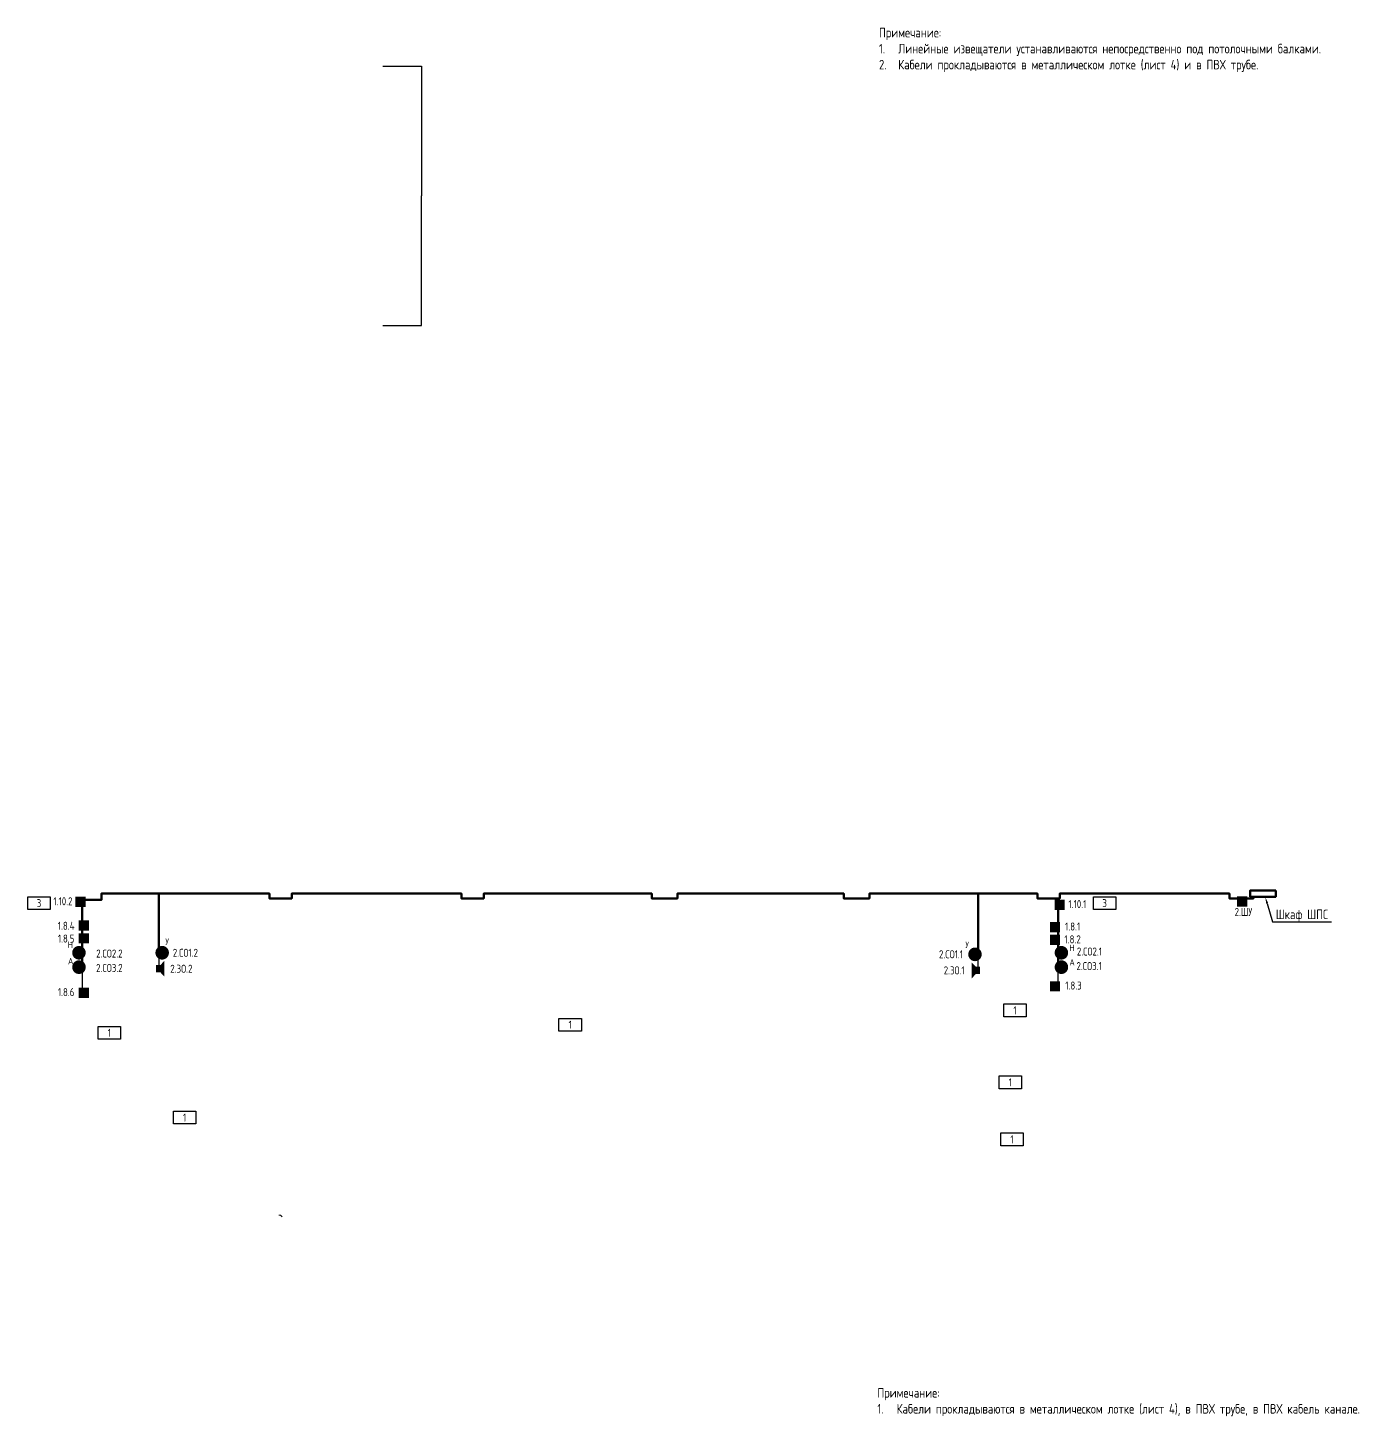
# Model space of a CAD drawing. Header units: millimetres. Extents: x -97100 to 319800, y -166950 to 107250.
# Drawn here: x 2700 to 44307, y -48882 to -5498 of the extents above; entities that cross this region are included whole.
import ezdxf
from ezdxf import colors
from ezdxf.entities.mleader import LeaderData, LeaderLine
from ezdxf.enums import TextEntityAlignment as Align
from ezdxf.math import Vec2, Vec3

# ---------------------------------------------------------------- set-up
doc = ezdxf.new("R2010")
doc.units = ezdxf.units.MM
for name, color, linetype, lineweight in [('0_ПОЖ_ИЗВ', 1, 'Continuous', 15), ('0_ПС', 1, 'Continuous', 15), ('Штриховка', 7, 'Continuous', 25)]:
    doc.layers.add(name, color=color, linetype=linetype, lineweight=lineweight)
doc.layers.add('0_СОУЭ', color=7, linetype='Continuous', lineweight=25, true_color=0x00c200)
doc.styles.add('ARIAL', font='arial.ttf', dxfattribs={"height": 250})
doc.styles.get("Standard").update_dxf_attribs({"font": 'GOST2304A.ttf'})
doc.dimstyles.get("Standard").update_dxf_attribs({"dimtxt": 0.18, "dimasz": 0.18, "dimexe": 0.18, "dimexo": 0.0625, "dimgap": 0.09, "dimtad": 0, "dimtih": 1, "dimtoh": 1, "dimdec": 4, "dimzin": 0, "dimdsep": 46, "dimtxsty": 'Standard', "dimcen": 0.09, "dimadec": 0, "dimazin": 0, "dimtfac": 1, "dimtdec": 4, "dimtofl": 0, "dimtmove": 0, "dimatfit": 3, "dimfxl": 1, "dimtolj": 1, "dimtzin": 0, "dimarcsym": 0})

# ---------------------------------------------------------------- blocks, each defined once
blk = doc.blocks.new('ИПР')
at = {"true_color": 0xffffff}
h = blk.add_hatch(color=7, dxfattribs=at)
h.dxf.hatch_style = 1
h.paths.add_polyline_path([(150, 150), (-150, 150), (-150, -150), (150, -150)])
at = {"color": 0, "const_width": 20}
for points in [[(-150, -150), (150, -150), (150, 150), (-150, 150), (-150, -150)], [(-100, 100), (0, 50), (100, 100)], [(0, 50), (0, -100)]]:
    blk.add_lwpolyline(points, dxfattribs=at)
at = {"color": 7, "lineweight": 30}
blk.add_attdef('1', text='', height=250, dxfattribs=at).set_placement((0, 300), align=Align.CENTER)
blk = doc.blocks.new('*U105')
at = {"linetype": 'Continuous', "lineweight": 50, "true_color": 0xffffff}
h = blk.add_hatch(color=7, dxfattribs=at)
h.dxf.hatch_style = 1
h.paths.add_polyline_path([(220, 110), (-225, 110), (-105, 0), (105, 0)])
h.paths.add_polyline_path([(105, 0), (-105, 0), (-105, -130), (105, -130)])
at = {"color": 0, "const_width": 20}
blk.add_lwpolyline([(-105, 0), (-225, 110), (220, 110), (105, 0)], dxfattribs=at)
blk.add_lwpolyline([(-105, 0), (105, 0), (105, -130), (-105, -130)], close=True, dxfattribs=at)
at = {"color": 7, "lineweight": 30, "style": 'ARIAL'}
blk.add_attdef('1', text='', height=250, dxfattribs=at).set_placement((-24, 525), align=Align.MIDDLE)
blk = doc.blocks.new('Оповещатель пожарный световой')
at = {"linetype": 'Continuous', "lineweight": 30, "true_color": 0xffffff}
h = blk.add_hatch(color=7, dxfattribs=at)
h.dxf.hatch_style = 1
h.paths.add_polyline_path([(200, 0, 1.01657), (-200, 0, 1.01657)])
at = {"color": 4}
blk.add_line((-150, 4), (-150, 0), dxfattribs=at)
at = {"color": 0, "linetype": 'Continuous', "ltscale": 3, "const_width": 20}
blk.add_lwpolyline([(200, 0, 1.01657), (-200, 0, 1.01657)], format="xyb", close=True, dxfattribs=at)
at = {"color": 0, "const_width": 20}
for points in [[(-144, 144), (144, -144)], [(-141, -141), (141, 141)]]:
    blk.add_lwpolyline(points, dxfattribs=at)
at = {"color": 7, "lineweight": 30}
blk.add_attdef('Поз', text='', height=250, dxfattribs=at).set_placement((-24, 525), align=Align.MIDDLE)
at = {"color": 0, "linetype": 'Continuous', "lineweight": 30}
blk.add_attdef('ТИП', (200, 150), '', height=200, dxfattribs=at)
blk = doc.blocks.new('*U106')
at = {"linetype": 'Continuous', "lineweight": 50, "true_color": 0xffffff}
h = blk.add_hatch(color=7, dxfattribs=at)
h.dxf.hatch_style = 1
h.paths.add_polyline_path([(-220, -110), (225, -110), (105, 0), (-105, 0)])
h.paths.add_polyline_path([(-105, 0), (105, 0), (105, 130), (-105, 130)])
at = {"color": 0, "const_width": 20}
blk.add_lwpolyline([(105, 0), (225, -110), (-220, -110), (-105, 0)], dxfattribs=at)
blk.add_lwpolyline([(105, 0), (-105, 0), (-105, 130), (105, 130)], close=True, dxfattribs=at)
at = {"color": 7, "lineweight": 30, "style": 'ARIAL'}
blk.add_attdef('1', text='', height=250, dxfattribs=at).set_placement((-24, 525), align=Align.MIDDLE)
blk = doc.blocks.new('ИзвМК')
at = {"true_color": 0xffffff}
h = blk.add_hatch(color=7, dxfattribs=at)
h.dxf.hatch_style = 1
h.paths.add_polyline_path([(150, 50), (-150, 50), (-150, -50), (150, -50)])
at = {"layer": 'Штриховка'}
h = blk.add_hatch(color=0, dxfattribs=at)
h.dxf.hatch_style = 1
h.paths.add_polyline_path([(150, 150), (-150, 150), (-150, 50), (150, 50)])
h.paths.add_polyline_path([(150, -50), (-150, -50), (-150, -150), (150, -150)])
at = {"layer": '0_ПС', "color": 0, "const_width": 20}
blk.add_lwpolyline([(-150, -150), (150, -150), (150, 150), (-150, 150), (-150, -150)], dxfattribs=at)
at = {"layer": '0_ПС', "color": 7, "lineweight": 30}
blk.add_attdef('1', text='', height=250, dxfattribs=at).set_placement((0, 325), align=Align.MIDDLE)
blk = doc.blocks.new('ИзвБуква')
at = {"true_color": 0xffffff}
h = blk.add_hatch(color=7, dxfattribs=at)
h.dxf.hatch_style = 1
h.paths.add_polyline_path([(150, 150), (-150, 150), (-150, -150), (150, -150)])
at = {"color": 0, "const_width": 20}
blk.add_lwpolyline([(-150, -150), (150, -150), (150, 150), (-150, 150), (-150, -150)], dxfattribs=at)
at = {"color": 7, "lineweight": 30}
blk.add_attdef('1', text='', height=250, dxfattribs=at).set_placement((0, 300), align=Align.CENTER)
at = {"color": 0, "linetype": 'Continuous', "lineweight": 30}
blk.add_attdef('БУКВА', text='', height=200, dxfattribs=at).set_placement((0, -100), align=Align.CENTER)
blk = doc.blocks.new('ЗКПС')
at = {"color": 6, "linetype": 'Continuous', "lineweight": 30}
blk.add_lwpolyline([(0, 400), (700, 400), (700, 0), (0, 0)], close=True, dxfattribs=at)
blk.add_attdef('НОМЕР', text='', height=250, dxfattribs=at).set_placement((350, 200), align=Align.MIDDLE)
blk = doc.blocks.new('*D195')
at = {"color": 0, "linetype": 'Continuous', "lineweight": -2, "transparency": 16777216}
for p, q in [((13800, -6700), (15000, -6700)), ((15000, -6700), (15000, -10750)), ((15000, -14800), (15000, -10750)), ((13800, -14800), (15000, -14800))]:
    blk.add_line(p, q, dxfattribs=at)
at = {"color": 0, "linetype": 'Continuous', "lineweight": 20, "transparency": 16777216}
for points in [[(15000, -6700), (15000, -6700), (15000, -6700)], [(15000, -14800), (15000, -14800), (15000, -14800)]]:
    blk.add_solid(points, dxfattribs=at)
at = {"layer": 'Defpoints', "color": 0, "linetype": 'Continuous', "lineweight": 20, "transparency": 16777216}
for p in [(13800, -6700), (15000, -6700), (13800, -14800)]:
    blk.add_point(p, dxfattribs=at)
at = {"color": 0, "linetype": 'Continuous', "lineweight": 20, "transparency": 16777216, "insert": (15000, -10750), "char_height": 0.18, "attachment_point": 5}
blk.add_mtext('\\A1;8100.0000', dxfattribs=at)

msp = doc.modelspace()

# ---------------------------------------------------------------- linework, layer by layer
at = {"color": 1, "linetype": 'Continuous', "lineweight": 60}
for points in [[(4400, -34850), (4400, -32750), (5000, -32750), (5000, -32550), (6800, -32550)], [(6800, -34400), (6800, -32550), (10250, -32550), (10250, -32700), (10950, -32700), (10950, -32550), (16250, -32550), (16250, -32700), (16950, -32700), (16950, -32550), (22200, -32550), (22200, -32700), (23000, -32700), (23000, -32550), (28200, -32550), (28200, -32700), (29000, -32700), (29000, -32550), (32400, -32550)], [(32400, -32550), (32400, -34500)], [(32400, -32550), (34250, -32550), (34250, -32700), (34950, -32700), (34950, -32550), (40250, -32550), (40250, -32700), (41000, -32700), (41000, -32650)], [(34900, -34900), (34900, -32700)]]:
    msp.add_lwpolyline(points, dxfattribs=at)
at = {"color": 1, "linetype": 'Continuous', "lineweight": 30}
for points in [[(6800, -34400), (6800, -34773.47683)], [(32400, -34995), (32400, -34500)], [(4400, -34850), (4400, -35500)], [(34900, -35300), (34900, -34900)]]:
    msp.add_lwpolyline(points, dxfattribs=at)
at = {"linetype": 'Continuous', "lineweight": 15}
msp.add_lwpolyline([(10550, -42600), (10600, -42600), (10650, -42650)], dxfattribs=at)
at = {"layer": '0_ПС', "color": 7, "linetype": 'Continuous', "lineweight": 60}
msp.add_lwpolyline([(41700, -32450.00437), (41700, -32650.00437), (40900.01986, -32650.00437), (40900.01986, -32450.00437)], close=True, dxfattribs=at)

# ---------------------------------------------------------------- block references
at = {"color": 6, "linetype": 'Continuous', "lineweight": 30}
for p, values in [((2700, -33050), {'НОМЕР': '3'}), ((36000, -33050), {'НОМЕР': '3'}), ((33200, -36400), {'НОМЕР': '1'}), ((4900, -37100), {'НОМЕР': '1'}), ((19300, -36850), {'НОМЕР': '1'}), ((33050, -38650), {'НОМЕР': '1'}), ((7250, -39750), {'НОМЕР': '1'}), ((33104.90381, -40431.69873), {'НОМЕР': '1'})]:
    msp.add_blockref('ЗКПС', p, dxfattribs=at).add_auto_attribs(values)
at = {"color": 1}
ref = msp.add_blockref('ИПР', (34945.07703, -32900), dxfattribs=at)
ref.add_attrib('1', '1.10.1', dxfattribs={"layer": '0_ПОЖ_ИЗВ', "color": 7, "lineweight": 30, "height": 250}).set_placement((35500, -33004.4712), align=Align.CENTER)
at = {"color": 1, "linetype": 'Continuous', "lineweight": 30}
ref = msp.add_blockref('ИзвБуква', (40650, -32800), dxfattribs=at)
ref.add_attrib('1', '2.ШУ', dxfattribs={"color": 7, "lineweight": 30, "height": 250}).set_placement((40688.83929, -33250), align=Align.CENTER)
ref.add_attrib('БУКВА', 'А', dxfattribs={"color": 0, "linetype": 'Continuous', "lineweight": 30, "height": 200}).set_placement((40650, -32900), align=Align.CENTER)
ref = msp.add_blockref('ИзвМК', (4450, -33550), dxfattribs=at)
ref.add_attrib('1', '1.8.4', dxfattribs={"layer": '0_ПС', "color": 7, "lineweight": 30, "height": 250}).set_placement((3900, -33557.10317), align=Align.MIDDLE)
ref = msp.add_blockref('ИзвМК', (4450, -33950), dxfattribs=at)
ref.add_attrib('1', '1.8.5', dxfattribs={"layer": '0_ПС', "color": 7, "lineweight": 30, "height": 250}).set_placement((3900, -33957.10317), align=Align.MIDDLE)
ref = msp.add_blockref('ИзвМК', (34800.25987, -33600), dxfattribs=at)
ref.add_attrib('1', '1.8.1', dxfattribs={"layer": '0_ПС', "color": 7, "lineweight": 30, "height": 250}).set_placement((35350, -33580.60338), align=Align.MIDDLE)
at = {"color": 3, "linetype": 'Continuous', "lineweight": 30}
ref = msp.add_blockref('Оповещатель пожарный световой', (4300, -34400), dxfattribs=at)
ref.add_attrib('Поз', '2.СО2.2', dxfattribs={"color": 7, "lineweight": 30, "height": 250}).set_placement((5250, -34425), align=Align.MIDDLE)
ref.add_attrib('ТИП', 'Н', (3950, -34250), dxfattribs={"color": 0, "linetype": 'Continuous', "lineweight": 30, "height": 200})
ref = msp.add_blockref('Оповещатель пожарный световой', (6900, -34400), dxfattribs=at)
ref.add_attrib('Поз', '2.СО1.2', dxfattribs={"color": 7, "lineweight": 30, "height": 250}).set_placement((7625.89286, -34400.96555), align=Align.MIDDLE)
ref.add_attrib('ТИП', 'У', (7000, -34150), dxfattribs={"color": 0, "linetype": 'Continuous', "lineweight": 30, "height": 200})
ref = msp.add_blockref('Оповещатель пожарный световой', (32299.74013, -34450), dxfattribs=at)
ref.add_attrib('Поз', '2.СО1.1', dxfattribs={"color": 7, "lineweight": 30, "height": 250}).set_placement((31550, -34447.09936), align=Align.MIDDLE)
ref.add_attrib('ТИП', 'У', (32000, -34250), dxfattribs={"color": 0, "linetype": 'Continuous', "lineweight": 30, "height": 200})
at = {"color": 1, "linetype": 'Continuous', "lineweight": 30}
ref = msp.add_blockref('ИзвМК', (34800.25987, -34000), dxfattribs=at)
ref.add_attrib('1', '1.8.2', dxfattribs={"layer": '0_ПС', "color": 7, "lineweight": 30, "height": 250}).set_placement((35350, -33980.60338), align=Align.MIDDLE)
at = {"color": 3, "linetype": 'Continuous', "lineweight": 30}
ref = msp.add_blockref('Оповещатель пожарный световой', (34999.74013, -34400), dxfattribs=at)
ref.add_attrib('Поз', '2.СО2.1', dxfattribs={"color": 7, "lineweight": 30, "height": 250}).set_placement((35875.89286, -34361.74045), align=Align.MIDDLE)
ref.add_attrib('ТИП', 'Н', (35249.74013, -34350), dxfattribs={"color": 0, "linetype": 'Continuous', "lineweight": 30, "height": 200})
ref = msp.add_blockref('Оповещатель пожарный световой', (4300, -34850), dxfattribs=at)
ref.add_attrib('Поз', '2.СО3.2', dxfattribs={"color": 7, "lineweight": 30, "height": 250}).set_placement((5250, -34875), align=Align.MIDDLE)
ref.add_attrib('ТИП', 'А', (3956.25, -34760.82532), dxfattribs={"color": 0, "linetype": 'Continuous', "lineweight": 30, "height": 200})
ref = msp.add_blockref('Оповещатель пожарный световой', (34999.74013, -34850), dxfattribs=at)
ref.add_attrib('Поз', '2.СО3.1', dxfattribs={"color": 7, "lineweight": 30, "height": 250}).set_placement((35866.96429, -34815.60664), align=Align.MIDDLE)
ref.add_attrib('ТИП', 'А', (35249.74013, -34800), dxfattribs={"color": 0, "linetype": 'Continuous', "lineweight": 30, "height": 200})
at = {"color": 1, "linetype": 'Continuous', "lineweight": 30}
ref = msp.add_blockref('ИзвМК', (4450, -35650), dxfattribs=at)
ref.add_attrib('1', '1.8.6', dxfattribs={"layer": '0_ПС', "color": 7, "lineweight": 30, "height": 250}).set_placement((3900, -35630.60338), align=Align.MIDDLE)
ref = msp.add_blockref('ИзвМК', (34800.25987, -35450), dxfattribs=at)
ref.add_attrib('1', '1.8.3', dxfattribs={"layer": '0_ПС', "color": 7, "lineweight": 30, "height": 250}).set_placement((35377.4428, -35425.13612), align=Align.MIDDLE)
at = {"layer": '0_ПОЖ_ИЗВ', "color": 1}
ref = msp.add_blockref('ИПР', (4345.07703, -32811.41589), dxfattribs=at)
ref.add_attrib('1', '1.10.2', dxfattribs={"color": 7, "lineweight": 30, "height": 250}).set_placement((3800, -32915.88709), align=Align.CENTER)
at = {"layer": '0_СОУЭ', "linetype": 'Continuous', "lineweight": 30}
ref = msp.add_blockref('*U106', (6850, -34899.29006), dxfattribs=dict(at, rotation=90))
ref.add_attrib('1', '2.ЗО.2', dxfattribs={"color": 7, "lineweight": 30, "height": 250}).set_placement((7500, -34899.29006), align=Align.MIDDLE)
ref = msp.add_blockref('*U105', (32320.00084, -34950), dxfattribs=dict(at, rotation=90))
ref.add_attrib('1', '2.ЗО.1', dxfattribs={"color": 7, "lineweight": 30, "height": 250}).set_placement((31650, -34950), align=Align.MIDDLE)

# ---------------------------------------------------------------- texts
at = {"color": 7, "lineweight": 30, "char_height": 300, "attachment_point": 1}
for s, insert, width in [('Примечание:\\P\\pi-900,l900,t600,900;1.^IЛинейные извещатели устанавливаются непосредственно под потолочными балками.{\\H1.5x; }\\P2.^IКабели прокладываются в металлическом лотке (лист 4) и в ПВХ трубе.{\\H1.4048x; }', (29300, -5500), 17896.0266938), ('Примечание:\\P\\pi-900,l900,t600,900;1.^IКабели прокладываются в металлическом лотке (лист 4), в ПВХ трубе, в ПВХ кабель канале.{\\H1.5714x; }', (29250, -48000), 15650)]:
    msp.add_mtext(s, dxfattribs=dict(at, insert=insert, width=width))

# ---------------------------------------------------------------- dimensions: what is measured, and where the dimension line sits
at = {"color": 7, "linetype": 'Continuous', "lineweight": 20}
dim = msp.add_linear_dim(base=(15000, -6700), p1=(13800.20832, -14800), p2=(13800.20832, -6700), angle=90, dimstyle='Standard', dxfattribs=at)
dim.commit()
dim.dimension.update_dxf_attribs({"geometry": '*D195', "text_midpoint": (15000, -10750)})

# ---------------------------------------------------------------- leaders
at = {"layer": '0_ПС', "color": 7, "linetype": 'Continuous', "lineweight": 13}
ml = msp.add_multileader_mtext('Standard', dxfattribs=at)
ml.set_content('Шкаф ШПС', color=7)
ml.set_leader_properties()
ml.build(insert=Vec2(0, 0))
ml.multileader.update_dxf_attribs({"text_left_attachment_type": 6, "text_right_attachment_type": 6, "dogleg_length": 100, "arrow_head_size": 200})
ctx = ml.context
ctx.base_point, ctx.char_height, ctx.arrow_head_size, ctx.landing_gap_size, ctx.plane_origin = Vec3(41698.91, -33435.59201), 300, 200, 0.09, Vec3(39324.99998, -27902.00001)
ctx.left_attachment, ctx.right_attachment = 6, 6
notes = []
notes.append((ctx, [(0, (1, 1, 0), (41598.91, -33435.59201), (1, 0), 100, [(0, [(41374.10254, -32664.95191)], 0, [])])]))
ctx.mtext.insert, ctx.mtext.width, ctx.mtext.flow_direction = Vec3(41699, -33050.09201), 1719.949882, 5
for ctx, leaders in notes:
    for number, flags, end, landing, length, lines in leaders:
        leader = LeaderData()
        leader.index, (leader.has_last_leader_line, leader.has_dogleg_vector, leader.attachment_direction) = number, flags
        leader.last_leader_point, leader.dogleg_vector, leader.dogleg_length = Vec3(end), Vec3(landing), length
        for number, points, colour, breaks in lines:
            line = LeaderLine()
            line.index, line.vertices, line.color, line.breaks = number, Vec3.list(points), colors.encode_raw_color(colour), breaks
            leader.lines.append(line)
        ctx.leaders.append(leader)

doc.saveas('drawing.dxf')
